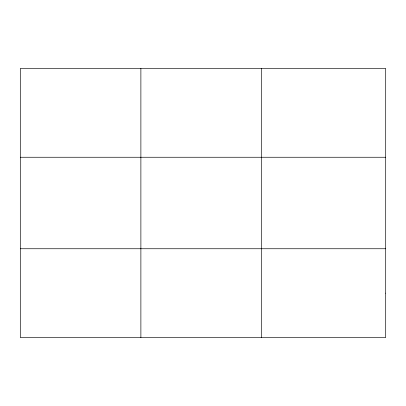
<?xml version="1.0" encoding="UTF-8"?>
<svg xmlns="http://www.w3.org/2000/svg" width="406" height="406" viewBox="0 0 406 406"><rect width="100%" height="100%" fill="white"/><g stroke="black" fill="none" stroke-linecap="round" stroke-linejoin="round"><path stroke-width="0.61" d="M140.882 68.452L140.882 337.548M261.464 68.452L261.464 337.548M20.3 157.254L385.7 157.254M20.3 248.746L385.7 248.746M385.7 293.147L385.7 337.548L20.3 337.548L20.3 68.452L385.7 68.452L385.7 293.147"/></g></svg>
